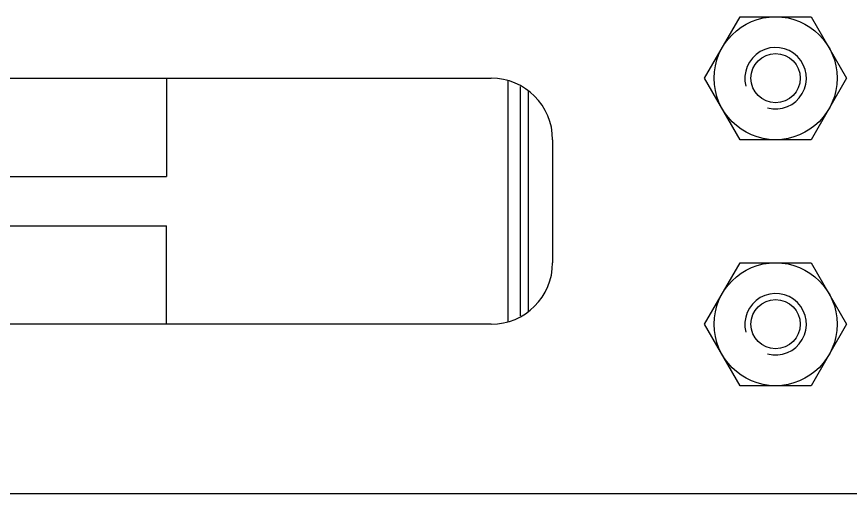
# Model space of a CAD drawing. Header units: millimetres. Extents: x 0 to 420, y 0 to 297.
# Drawn here: x 230.22 to 243.77, y 174.77 to 182.52 of the extents above; entities that cross this region are included whole.
import ezdxf

# ---------------------------------------------------------------- set-up
doc = ezdxf.new("R2010")
doc.units = ezdxf.units.MM
doc.header["$LTSCALE"] = 23.1
doc.layers.get('0').update_dxf_attribs({"linetype": 'CONTINUOUS'})
doc.layers.add('AXIS', color=7, linetype='CONTINUOUS')

msp = doc.modelspace()

# ---------------------------------------------------------------- linework, layer by layer
at = {"color": 3, "linetype": 'CONTINUOUS'}
for p, q in [((209.93, 181.515), (237.93, 181.515)), ((238.93, 180.515), (238.93, 178.515)), ((237.93, 177.515), (209.93, 177.515)), ((207.055, 174.765), (244.472, 174.765))]:
    msp.add_line(p, q, dxfattribs=at)
at = {"color": 7, "linetype": 'CONTINUOUS'}
for p, q in [((238.205, 180.266), (238.205, 181.472)), ((238.405, 177.649), (238.405, 181.382)), ((238.53, 181.312), (238.53, 177.718)), ((238.205, 177.559), (238.205, 180.266))]:
    msp.add_line(p, q, dxfattribs=at)
at = {"color": 2, "linetype": 'CONTINUOUS'}
for centre in [(242.555, 181.515), (242.555, 177.515)]:
    msp.add_arc(centre, 0.5, 255, 195, dxfattribs=at)
at = {"color": 3, "linetype": 'CONTINUOUS'}
for centre, start, end in [((237.93, 180.515), 0, 90), ((237.93, 178.515), 270, 360)]:
    msp.add_arc(centre, 1, start, end, dxfattribs=at)
at = {"layer": 'AXIS', "color": 7, "linetype": 'CONTINUOUS'}
for p, q in [((241.4, 181.515), (241.978, 182.515)), ((241.978, 182.515), (243.132, 182.515)), ((243.132, 182.515), (243.71, 181.515)), ((232.655, 181.515), (232.655, 179.915)), ((241.978, 180.515), (241.4, 181.515)), ((243.71, 181.515), (243.132, 180.515)), ((243.132, 180.515), (241.978, 180.515)), ((226.005, 179.915), (232.655, 179.915)), ((226.005, 179.115), (232.655, 179.115)), ((232.655, 177.515), (232.655, 179.115)), ((241.4, 177.515), (241.978, 178.515)), ((241.978, 178.515), (243.132, 178.515)), ((243.132, 178.515), (243.71, 177.515)), ((241.978, 176.515), (241.4, 177.515)), ((243.71, 177.515), (243.132, 176.515)), ((243.132, 176.515), (241.978, 176.515))]:
    msp.add_line(p, q, dxfattribs=at)
for centre, radius in [((242.555, 181.515), 1), ((242.555, 181.515), 0.4), ((242.555, 177.515), 1), ((242.555, 177.515), 0.4)]:
    msp.add_circle(centre, radius, dxfattribs=at)

doc.saveas('drawing.dxf')
